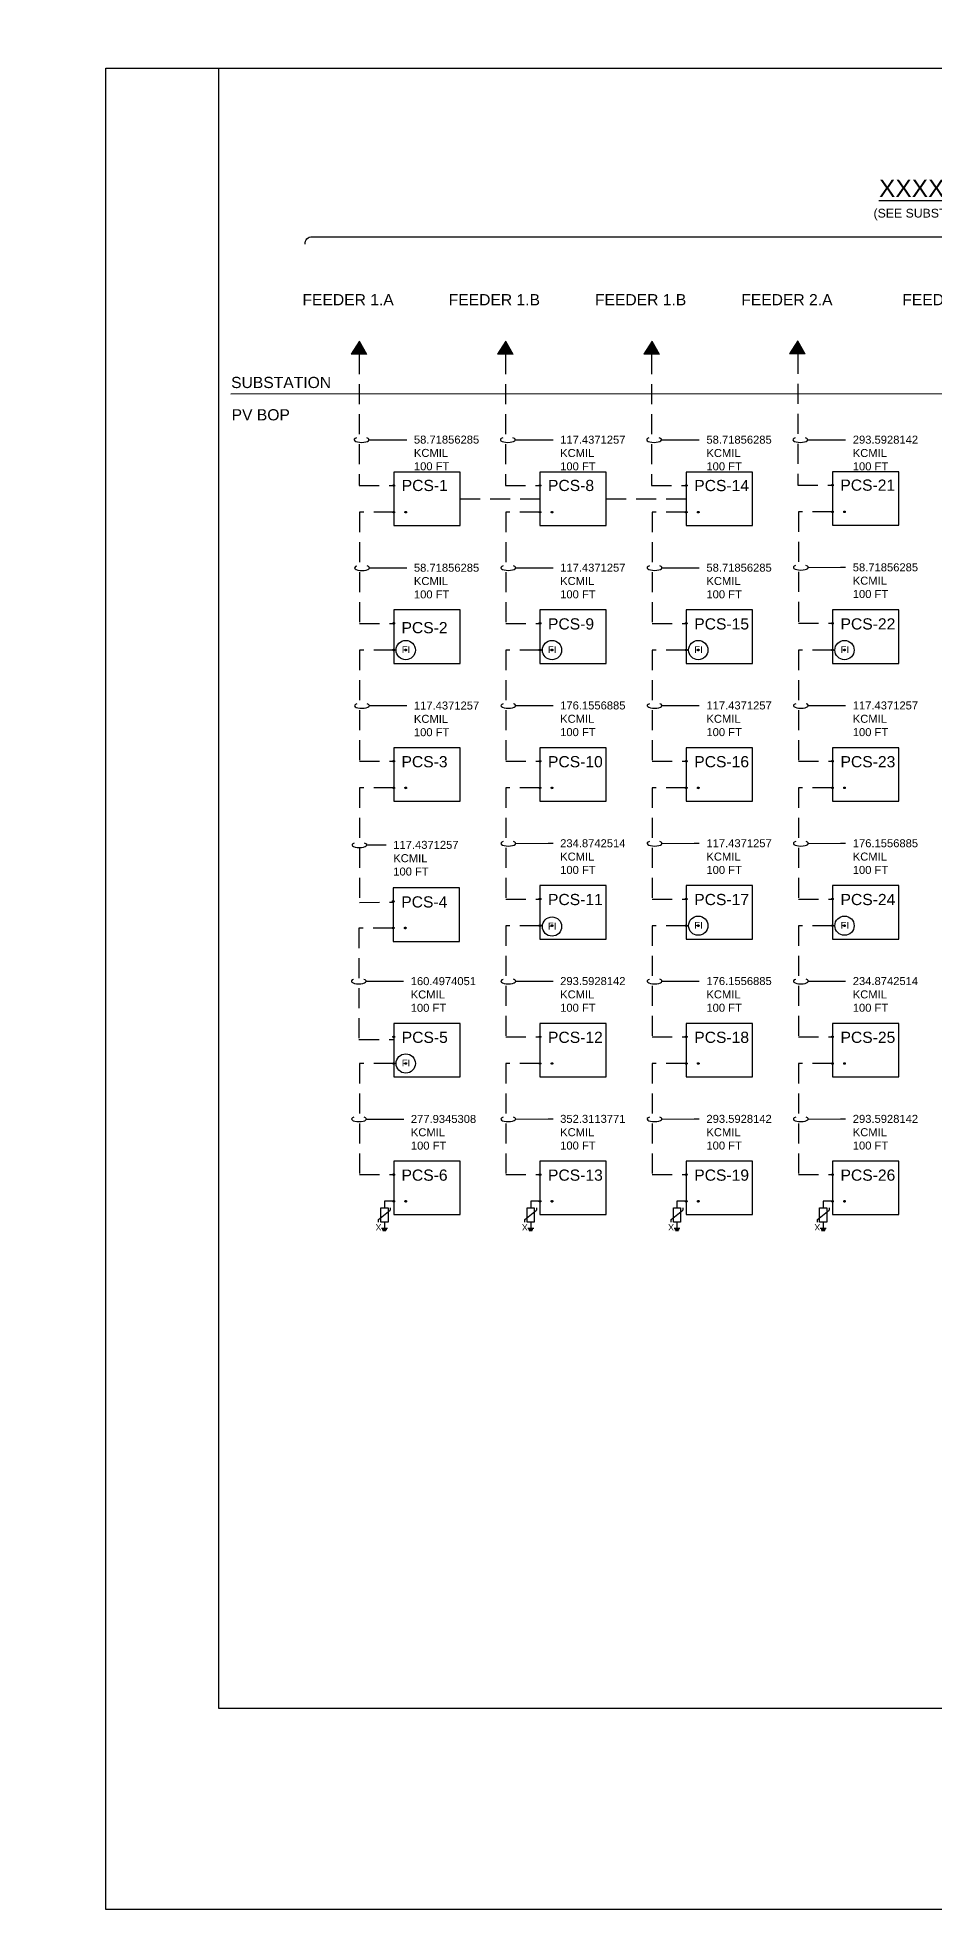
# Model space of a CAD drawing. Header units: feet. Extents: x -17.1 to 68.3, y -75.5 to 2.6.
# Drawn here: x 13.64 to 24.85, y -35.69 to -12.29 of the extents above; entities that cross this region are included whole.
import ezdxf
from ezdxf import colors
from ezdxf.entities.mleader import LeaderData, LeaderLine
from ezdxf.math import Vec2, Vec3

# ---------------------------------------------------------------- set-up
doc = ezdxf.new("R2010")
doc.units = ezdxf.units.FT
doc.header["$MEASUREMENT"] = 0
for name, pattern in [('DASHED2', [0.375, 0.25, -0.125]), ('HIDDEN', [0.375, 0.25, -0.125]), ('PHANTOM2', [1.25, 0.625, -0.125, 0.125, -0.125, 0.125, -0.125])]:
    doc.linetypes.add(name, pattern=pattern)
for name, color, linetype in [('E-1LIN', 4, 'Continuous'), ('E-1LIN-EQPM-ENCL', 7, 'PHANTOM2'), ('E-BLK-TXT', 7, 'Continuous'), ('G-ANNO-TEXT', 1, 'Continuous'), ('G-ANNO-TEXT-BOUNDARY', 253, 'Continuous'), ('PV-UG-MV-CABLE', 5, 'HIDDEN')]:
    doc.layers.add(name, color=color, linetype=linetype)
doc.layers.add('PV-PCS BOUNDARY', color=224, linetype='DASHED2', lineweight=0)
doc.styles.add('NEI-A', font='arial.ttf')
doc.styles.get("Standard").update_dxf_attribs({"font": 'arial.ttf'})

# ---------------------------------------------------------------- blocks, each defined once
blk = doc.blocks.new('*U15')
at = {"linetype": 'Continuous'}
blk.add_lwpolyline([(0.828, 0.167), (0, 0.167), (0, -0.5), (0.828, -0.5)], close=True, dxfattribs=at)
at = {"layer": 'Defpoints', "linetype": 'DASHED2'}
for centre in [(0, 0), (0, -0.333), (0.15, -0.333)]:
    blk.add_circle(centre, 0.01, dxfattribs=at)
blk = doc.blocks.new('ARROW')
h = blk.add_hatch()
h.set_pattern_fill('ANSI31', color=256)
h.paths.add_polyline_path([(0, 0), (-0.074, -0.114), (0.066, -0.114)])
h = blk.add_hatch(color=256)
h.dxf.hatch_style = 1
h.paths.add_polyline_path([(0, 0), (-0.074, -0.114), (0.066, -0.114)])
blk.add_lwpolyline([(0, 0), (-0.074, -0.114), (0.066, -0.114), (0, 0)], close=True)
blk = doc.blocks.new('FAULT INDICATOR')
at = {"layer": 'E-1LIN'}
blk.add_circle((0, 0), 0.141, dxfattribs=at)
at = {"layer": 'E-1LIN', "insert": (-0.058, 0.056), "char_height": 0.1, "attachment_point": 1, "style": 'NEI-A'}
blk.add_mtext_dynamic_manual_height_columns('FI', width=0.49016, gutter_width=0.547, heights=[0], dxfattribs=at)
blk = doc.blocks.new('Equipment Callout Arrowhead .75')
at = {"color": 0}
blk.add_ellipse((-0.25, 0), major_axis=(0.743, 0), ratio=0.350959, start_param=-0.80282, end_param=3.944413, dxfattribs=at)
blk = doc.blocks.new('A$Cc326a1cc')
for p, q in [((-0.486, 0.026), (-0.486, -0.024)), ((-0.466, 0.037), (-0.466, -0.037)), ((-0.444, 0.049), (-0.444, -0.049)), ((-0.346, 0), (-0.444, 0))]:
    blk.add_line(p, q)
for points in [[(-0.346, 0.096), (-0.304, 0.096)], [(-0.304, 0.096), (-0.147, -0.096)], [(0, 0), (-0.106, 0)], [(-0.106, -0.096), (-0.147, -0.096)]]:
    blk.add_lwpolyline(points)
blk.add_lwpolyline([(-0.106, 0.06), (-0.106, -0.06), (-0.346, -0.06), (-0.346, 0.06)], close=True)
at = {"layer": 'E-BLK-TXT', "insert": (-0.429, 0.098), "char_height": 0.1, "attachment_point": 5, "rotation": 90, "style": 'NEI-A'}
blk.add_mtext_dynamic_manual_height_columns('\\pxqc;X', width=0.06786, gutter_width=0.469, heights=[0], dxfattribs=at)

msp = doc.modelspace()

# ---------------------------------------------------------------- linework, layer by layer
at = {"layer": 'Defpoints', "color": 5}
msp.add_line((14.495, -12.676), (68.314, -12.676), dxfattribs=at)
msp.add_lwpolyline([(68.314, -35.686), (14.495, -35.686), (14.495, -12.676)], dxfattribs=at)
at = {"layer": 'E-1LIN'}
for points in [[(18.092, -26.836), (17.976, -26.836)], [(19.919, -26.836), (19.803, -26.836)], [(21.746, -26.836), (21.63, -26.836)], [(23.573, -26.836), (23.457, -26.836)]]:
    msp.add_lwpolyline(points, dxfattribs=at)
at = {"layer": 'G-ANNO-TEXT', "flags": 128}
msp.add_lwpolyline([(16.986, -14.876, -0.463783), (17.073, -14.783), (25.56, -14.783, 0.298343), (25.686, -14.69, 0.298343), (25.812, -14.783), (34.338, -14.783, -0.4246), (34.471, -14.876)], format="xyb", dxfattribs=at)
at = {"layer": 'G-ANNO-TEXT-BOUNDARY', "flags": 128}
msp.add_lwpolyline([(35.312, -16.741), (16.059, -16.749)], dxfattribs=at)
at = {"layer": 'PV-UG-MV-CABLE', "linetype": 'DASHED2'}
for p, q in [((18.92, -18.059), (19.919, -18.059)), ((20.747, -18.059), (21.746, -18.059))]:
    msp.add_line(p, q, dxfattribs=at)
at = {"layer": 'PV-UG-MV-CABLE'}
for points in [[(17.659, -16.249), (17.659, -17.892), (18.092, -17.892)], [(19.486, -16.249), (19.486, -17.892), (19.919, -17.892)], [(21.313, -16.249), (21.313, -17.892), (21.746, -17.892)], [(23.14, -16.245), (23.141, -17.888), (23.573, -17.888)], [(18.092, -18.225), (17.665, -18.225), (17.665, -19.614), (18.092, -19.614)], [(19.919, -18.225), (19.492, -18.225), (19.492, -19.614), (19.919, -19.614)], [(21.746, -18.225), (21.319, -18.225), (21.319, -19.614), (21.746, -19.614)], [(23.573, -18.221), (23.146, -18.221), (23.146, -19.61), (23.573, -19.61)], [(18.092, -19.948), (17.665, -19.948), (17.665, -21.337), (18.092, -21.337)], [(19.919, -19.948), (19.492, -19.948), (19.492, -21.337), (19.919, -21.337)], [(21.746, -19.948), (21.319, -19.948), (21.319, -21.337), (21.746, -21.337)], [(23.573, -19.948), (23.146, -19.948), (23.146, -21.337), (23.573, -21.337)], [(18.092, -21.67), (17.664, -21.67), (17.664, -23.102), (18.086, -23.098)], [(19.919, -21.67), (19.492, -21.67), (19.492, -23.059), (19.919, -23.059)], [(21.746, -21.67), (21.319, -21.67), (21.319, -23.059), (21.746, -23.059)], [(23.573, -21.67), (23.146, -21.67), (23.146, -23.059), (23.573, -23.059)], [(19.919, -23.392), (19.492, -23.392), (19.492, -24.781), (19.919, -24.781)], [(21.746, -23.392), (21.319, -23.392), (21.319, -24.781), (21.746, -24.781)], [(23.573, -23.392), (23.146, -23.392), (23.146, -24.781), (23.573, -24.781)], [(18.085, -23.424), (17.658, -23.424), (17.658, -24.813), (18.085, -24.813)], [(18.092, -25.114), (17.664, -25.114), (17.664, -26.503), (18.092, -26.503)], [(19.919, -25.114), (19.492, -25.114), (19.492, -26.503), (19.919, -26.503)], [(21.746, -25.114), (21.319, -25.114), (21.319, -26.503), (21.746, -26.503)], [(23.573, -25.114), (23.146, -25.114), (23.146, -26.503), (23.573, -26.503)]]:
    msp.add_lwpolyline(points, dxfattribs=at)

# ---------------------------------------------------------------- block references
at = {"xscale": 0.8542186844683534, "yscale": 0.8542186844683534, "zscale": 0.8542186844683534}
for p in [(18.242, -19.948), (20.069, -19.948), (21.896, -19.948), (23.723, -19.948), (20.069, -23.403), (21.896, -23.392), (23.723, -23.392), (18.242, -25.114)]:
    msp.add_blockref('FAULT INDICATOR', p, dxfattribs=at)
at = {"layer": 'E-1LIN', "xscale": 0.7534336403886895, "yscale": 0.7534336403886895, "zscale": 0.7534336403886895, "rotation": 90}
for p in [(17.976, -26.836), (19.803, -26.836), (21.63, -26.836), (23.457, -26.836)]:
    msp.add_blockref('A$Cc326a1cc', p, dxfattribs=at)
at = {"layer": 'E-1LIN-EQPM-ENCL'}
for p in [(18.092, -17.892), (19.919, -17.892), (21.746, -17.892), (23.573, -17.888), (18.092, -19.614), (19.919, -19.614), (21.746, -19.614), (23.573, -19.614), (18.092, -21.337), (19.919, -21.337), (21.746, -21.337), (23.573, -21.337), (18.086, -23.088), (19.919, -23.059), (21.746, -23.059), (23.573, -23.059), (18.092, -24.781), (19.919, -24.781), (21.746, -24.781), (23.573, -24.781), (18.092, -26.503), (19.919, -26.503), (21.746, -26.503), (23.573, -26.503)]:
    msp.add_blockref('*U15', p, dxfattribs=at)
at = {"layer": 'PV-PCS BOUNDARY', "xscale": 1.39854621569094, "yscale": 1.39854621569094, "zscale": 1.39854621569094}
for p in [(17.665, -16.089), (19.492, -16.089), (21.319, -16.089), (23.14, -16.085)]:
    msp.add_blockref('ARROW', p, dxfattribs=at)

# ---------------------------------------------------------------- texts
at = {"layer": 'G-ANNO-TEXT', "char_height": 0.1399, "style": 'NEI-A'}
for s, width, gutter_width, heights, insert, attachment_point in [('FEEDER 1.A', 1.27306, 0.765, [0], (18.092, -15.57), 6), ('FEEDER 1.B', 1.22426, 0.765, [0], (19.919, -15.57), 6), ('FEEDER 1.B', 1.26609, 0.765, [0], (21.746, -15.57), 6), ('FEEDER 2.A', 1.20335, 0.765, [0], (23.573, -15.57), 6), ('FEEDER 5', 1.17547, 0.765, [0], (25.4, -15.57), 6), ('PCS-1', 0.4444, 0.467, [0], (18.192, -17.892), 4), ('PCS-8', 0.4444, 0.467, [0], (20.019, -17.892), 4), ('PCS-14', 0.4444, 0.467, [0.145], (21.846, -17.893), 4), ('PCS-21', 0.4444, 0.467, [0.145], (23.671, -17.888), 4), ('PCS-2', 0.4444, 0.467, [0], (18.189, -19.669), 4), ('PCS-9', 0.4444, 0.467, [0], (20.019, -19.622), 4), ('PCS-15', 0.4444, 0.467, [0.145], (21.846, -19.622), 4), ('PCS-22', 0.4444, 0.467, [0.145], (23.673, -19.622), 4), ('PCS-3', 0.4444, 0.467, [0], (18.189, -21.344), 4), ('PCS-10', 0.4444, 0.467, [0], (20.019, -21.344), 4), ('PCS-16', 0.4444, 0.467, [0.145], (21.846, -21.344), 4), ('PCS-23', 0.4444, 0.467, [0.145], (23.673, -21.344), 4), ('PCS-4', 0.4444, 0.467, [0], (18.186, -23.096), 4), ('PCS-11', 0.4444, 0.467, [0], (20.019, -23.066), 4), ('PCS-17', 0.4444, 0.467, [0.145], (21.846, -23.066), 4), ('PCS-24', 0.4444, 0.467, [0.145], (23.673, -23.066), 4), ('PCS-5', 0.4444, 0.467, [0], (18.192, -24.788), 4), ('PCS-12', 0.4444, 0.467, [0], (20.019, -24.788), 4), ('PCS-18', 0.4444, 0.467, [0.145], (21.846, -24.788), 4), ('PCS-25', 0.4444, 0.467, [0.145], (23.673, -24.788), 4), ('PCS-6', 0.4444, 0.467, [0], (18.189, -26.51), 4), ('PCS-13', 0.4444, 0.467, [0.145], (20.019, -26.51), 4), ('PCS-19', 0.4444, 0.467, [0.145], (21.846, -26.51), 4), ('PCS-26', 0.4444, 0.467, [0.145], (23.673, -26.51), 4)]:
    msp.add_mtext_dynamic_manual_height_columns(s, width=width, gutter_width=gutter_width, heights=heights, dxfattribs=dict(at, insert=insert, attachment_point=attachment_point))
at = {"layer": 'G-ANNO-TEXT', "char_height": 0.1399, "width": 1.17117, "attachment_point": 4, "style": 'NEI-A'}
for s, insert in [('SUBSTATION', (16.061, -16.605)), ('PV BOP', (16.067, -17.009))]:
    msp.add_mtext(s, dxfattribs=dict(at, insert=insert))

# ---------------------------------------------------------------- leaders
ml = msp.add_multileader_mtext('Standard')
ml.set_content('', color=256)
ml.set_leader_properties()
ml.build(insert=Vec2(0, 0))
ml.multileader.update_dxf_attribs({"text_right_attachment_type": 6, "dogleg_length": 0.36, "arrow_head_size": 0.18})
ctx = ml.context
ctx.base_point, ctx.char_height, ctx.arrow_head_size, ctx.landing_gap_size, ctx.plane_origin = Vec3(20.247, -10.407), 0.18, 0.18, 0.09, Vec3(4.939, -15.727)
ctx.right_attachment = 6
notes = []
notes.append((ctx, [(0, (1, 1, 0), (15.894, -10.407), (1, 0), 4.352, [(0, [(4.939, -15.727)], 0, [])])]))
ctx.mtext.insert, ctx.mtext.flow_direction = Vec3(20.337, -10.317), 5
at = {"layer": 'G-ANNO-TEXT'}
ml = msp.add_multileader_mtext('Standard', dxfattribs=at)
ml.set_content('58.71856285 KCMIL^J100 FT', color=256, style='NEI-A')
ml.set_leader_properties()
ml.set_arrow_properties(name='Equipment Callout Arrowhead .75')
ml.build(insert=Vec2(0, 0))
ml.multileader.update_dxf_attribs({"dogleg_length": 0.0625, "arrow_head_size": 0.125})
ctx = ml.context
ctx.base_point, ctx.char_height, ctx.arrow_head_size, ctx.landing_gap_size, ctx.plane_origin = Vec3(18.254, -17.319), 0.1, 0.125, 0.09, Vec3(17.655, -18.618)
notes.append((ctx, [(0, (1, 1, 0), (18.192, -17.319), (1, 0), 0.0625, [(0, [(17.659, -17.32)], 0, [])])]))
ctx.mtext.insert, ctx.mtext.width, ctx.mtext.flow_direction = Vec3(18.344, -17.268), 1, 5
ml = msp.add_multileader_mtext('Standard', dxfattribs=at)
ml.set_content('117.4371257 KCMIL^J100 FT', color=256, style='NEI-A')
ml.set_leader_properties()
ml.set_arrow_properties(name='Equipment Callout Arrowhead .75')
ml.build(insert=Vec2(0, 0))
ml.multileader.update_dxf_attribs({"dogleg_length": 0.0625, "arrow_head_size": 0.125})
ctx = ml.context
ctx.base_point, ctx.char_height, ctx.arrow_head_size, ctx.landing_gap_size, ctx.plane_origin = Vec3(20.081, -17.32), 0.1, 0.125, 0.09, Vec3(19.48, -18.619)
notes.append((ctx, [(0, (1, 1, 0), (20.019, -17.32), (1, 0), 0.0625, [(0, [(19.486, -17.321)], 0, [])])]))
ctx.mtext.insert, ctx.mtext.width, ctx.mtext.flow_direction = Vec3(20.171, -17.269), 1, 5
ml = msp.add_multileader_mtext('Standard', dxfattribs=at)
ml.set_content('58.71856285 KCMIL^J100 FT', color=256, style='NEI-A')
ml.set_leader_properties()
ml.set_arrow_properties(name='Equipment Callout Arrowhead .75')
ml.build(insert=Vec2(0, 0))
ml.multileader.update_dxf_attribs({"dogleg_length": 0.0625, "arrow_head_size": 0.125})
ctx = ml.context
ctx.base_point, ctx.char_height, ctx.arrow_head_size, ctx.landing_gap_size, ctx.plane_origin = Vec3(21.908, -17.32), 0.1, 0.125, 0.09, Vec3(21.278, -18.618)
notes.append((ctx, [(0, (1, 1, 0), (21.846, -17.32), (1, 0), 0.0625, [(0, [(21.313, -17.32)], 0, [])])]))
ctx.mtext.insert, ctx.mtext.width, ctx.mtext.flow_direction = Vec3(21.998, -17.269), 1, 5
ml = msp.add_multileader_mtext('Standard', dxfattribs=at)
ml.set_content('293.5928142 KCMIL^J100 FT', color=256, style='NEI-A')
ml.set_leader_properties()
ml.set_arrow_properties(name='Equipment Callout Arrowhead .75')
ml.build(insert=Vec2(0, 0))
ml.multileader.update_dxf_attribs({"dogleg_length": 0.0625, "arrow_head_size": 0.125})
ctx = ml.context
ctx.base_point, ctx.char_height, ctx.arrow_head_size, ctx.landing_gap_size, ctx.plane_origin = Vec3(23.736, -17.32), 0.1, 0.125, 0.09, Vec3(23.084, -18.609)
notes.append((ctx, [(0, (1, 1, 0), (23.673, -17.32), (1, 0), 0.0625, [(0, [(23.14, -17.32)], 0, [])])]))
ctx.mtext.insert, ctx.mtext.width, ctx.mtext.flow_direction = Vec3(23.826, -17.269), 1, 5
ml = msp.add_multileader_mtext('Standard', dxfattribs=at)
ml.set_content('58.71856285 KCMIL^J100 FT', color=256, style='NEI-A')
ml.set_leader_properties()
ml.set_arrow_properties(name='Equipment Callout Arrowhead .75')
ml.build(insert=Vec2(0, 0))
ml.multileader.update_dxf_attribs({"dogleg_length": 0.0625, "arrow_head_size": 0.125})
ctx = ml.context
ctx.base_point, ctx.char_height, ctx.arrow_head_size, ctx.landing_gap_size, ctx.plane_origin = Vec3(18.254, -18.92), 0.1, 0.125, 0.09, Vec3(17.661, -20.219)
notes.append((ctx, [(0, (1, 1, 0), (18.192, -18.92), (1, 0), 0.0625, [(0, [(17.665, -18.921)], 0, [])])]))
ctx.mtext.insert, ctx.mtext.width, ctx.mtext.flow_direction = Vec3(18.344, -18.869), 1, 5
ml = msp.add_multileader_mtext('Standard', dxfattribs=at)
ml.set_content('117.4371257 KCMIL^J100 FT', color=256, style='NEI-A')
ml.set_leader_properties()
ml.set_arrow_properties(name='Equipment Callout Arrowhead .75')
ml.build(insert=Vec2(0, 0))
ml.multileader.update_dxf_attribs({"dogleg_length": 0.0625, "arrow_head_size": 0.125})
ctx = ml.context
ctx.base_point, ctx.char_height, ctx.arrow_head_size, ctx.landing_gap_size, ctx.plane_origin = Vec3(20.081, -18.919), 0.1, 0.125, 0.09, Vec3(19.486, -20.218)
notes.append((ctx, [(0, (1, 1, 0), (20.019, -18.919), (1, 0), 0.0625, [(0, [(19.492, -18.92)], 0, [])])]))
ctx.mtext.insert, ctx.mtext.width, ctx.mtext.flow_direction = Vec3(20.171, -18.868), 1, 5
ml = msp.add_multileader_mtext('Standard', dxfattribs=at)
ml.set_content('58.71856285 KCMIL^J100 FT', color=256, style='NEI-A')
ml.set_leader_properties()
ml.set_arrow_properties(name='Equipment Callout Arrowhead .75')
ml.build(insert=Vec2(0, 0))
ml.multileader.update_dxf_attribs({"dogleg_length": 0.0625, "arrow_head_size": 0.125})
ctx = ml.context
ctx.base_point, ctx.char_height, ctx.arrow_head_size, ctx.landing_gap_size, ctx.plane_origin = Vec3(21.908, -18.919), 0.1, 0.125, 0.09, Vec3(21.369, -20.218)
notes.append((ctx, [(0, (1, 1, 0), (21.846, -18.919), (1, 0), 0.0625, [(0, [(21.319, -18.92)], 0, [])])]))
ctx.mtext.insert, ctx.mtext.width, ctx.mtext.flow_direction = Vec3(21.998, -18.868), 1, 5
ml = msp.add_multileader_mtext('Standard', dxfattribs=at)
ml.set_content('58.71856285 KCMIL^J100 FT', color=256, style='NEI-A')
ml.set_leader_properties()
ml.set_arrow_properties(name='Equipment Callout Arrowhead .75')
ml.build(insert=Vec2(0, 0))
ml.multileader.update_dxf_attribs({"dogleg_length": 0.0625, "arrow_head_size": 0.125})
ctx = ml.context
ctx.base_point, ctx.char_height, ctx.arrow_head_size, ctx.landing_gap_size, ctx.plane_origin = Vec3(23.736, -18.914), 0.1, 0.125, 0.09, Vec3(23.196, -20.213)
notes.append((ctx, [(0, (1, 1, 0), (23.673, -18.914), (1, 0), 0.0625, [(0, [(23.146, -18.916)], 0, [])])]))
ctx.mtext.insert, ctx.mtext.width, ctx.mtext.flow_direction = Vec3(23.826, -18.864), 1, 5
ml = msp.add_multileader_mtext('Standard', dxfattribs=at)
ml.set_content('117.4371257 KCMIL^J100 FT', color=256, style='NEI-A')
ml.set_leader_properties()
ml.set_arrow_properties(name='Equipment Callout Arrowhead .75')
ml.build(insert=Vec2(0, 0))
ml.multileader.update_dxf_attribs({"dogleg_length": 0.0625, "arrow_head_size": 0.125})
ctx = ml.context
ctx.base_point, ctx.char_height, ctx.arrow_head_size, ctx.landing_gap_size, ctx.plane_origin = Vec3(18.254, -20.642), 0.1, 0.125, 0.09, Vec3(17.661, -21.941)
notes.append((ctx, [(0, (1, 1, 0), (18.192, -20.642), (1, 0), 0.0625, [(0, [(17.665, -20.643)], 0, [])])]))
ctx.mtext.insert, ctx.mtext.width, ctx.mtext.flow_direction = Vec3(18.344, -20.591), 1, 5
ml = msp.add_multileader_mtext('Standard', dxfattribs=at)
ml.set_content('176.1556885 KCMIL^J100 FT', color=256, style='NEI-A')
ml.set_leader_properties()
ml.set_arrow_properties(name='Equipment Callout Arrowhead .75')
ml.build(insert=Vec2(0, 0))
ml.multileader.update_dxf_attribs({"dogleg_length": 0.0625, "arrow_head_size": 0.125})
ctx = ml.context
ctx.base_point, ctx.char_height, ctx.arrow_head_size, ctx.landing_gap_size, ctx.plane_origin = Vec3(20.081, -20.641), 0.1, 0.125, 0.09, Vec3(19.486, -21.94)
notes.append((ctx, [(0, (1, 1, 0), (20.019, -20.641), (1, 0), 0.0625, [(0, [(19.492, -20.642)], 0, [])])]))
ctx.mtext.insert, ctx.mtext.width, ctx.mtext.flow_direction = Vec3(20.171, -20.59), 1, 5
ml = msp.add_multileader_mtext('Standard', dxfattribs=at)
ml.set_content('117.4371257 KCMIL^J100 FT', color=256, style='NEI-A')
ml.set_leader_properties()
ml.set_arrow_properties(name='Equipment Callout Arrowhead .75')
ml.build(insert=Vec2(0, 0))
ml.multileader.update_dxf_attribs({"dogleg_length": 0.0625, "arrow_head_size": 0.125})
ctx = ml.context
ctx.base_point, ctx.char_height, ctx.arrow_head_size, ctx.landing_gap_size, ctx.plane_origin = Vec3(21.908, -20.641), 0.1, 0.125, 0.09, Vec3(21.369, -21.94)
notes.append((ctx, [(0, (1, 1, 0), (21.846, -20.641), (1, 0), 0.0625, [(0, [(21.319, -20.642)], 0, [])])]))
ctx.mtext.insert, ctx.mtext.width, ctx.mtext.flow_direction = Vec3(21.998, -20.59), 1, 5
ml = msp.add_multileader_mtext('Standard', dxfattribs=at)
ml.set_content('117.4371257 KCMIL^J100 FT', color=256, style='NEI-A')
ml.set_leader_properties()
ml.set_arrow_properties(name='Equipment Callout Arrowhead .75')
ml.build(insert=Vec2(0, 0))
ml.multileader.update_dxf_attribs({"dogleg_length": 0.0625, "arrow_head_size": 0.125})
ctx = ml.context
ctx.base_point, ctx.char_height, ctx.arrow_head_size, ctx.landing_gap_size, ctx.plane_origin = Vec3(23.736, -20.641), 0.1, 0.125, 0.09, Vec3(23.089, -21.94)
notes.append((ctx, [(0, (1, 1, 0), (23.673, -20.641), (1, 0), 0.0625, [(0, [(23.146, -20.642)], 0, [])])]))
ctx.mtext.insert, ctx.mtext.width, ctx.mtext.flow_direction = Vec3(23.826, -20.59), 1, 5
ml = msp.add_multileader_mtext('Standard', dxfattribs=at)
ml.set_content('117.4371257 KCMIL^J100 FT', color=256, style='NEI-A')
ml.set_leader_properties()
ml.set_arrow_properties(name='Equipment Callout Arrowhead .75')
ml.build(insert=Vec2(0, 0))
ml.multileader.update_dxf_attribs({"dogleg_length": 0.0625, "arrow_head_size": 0.125})
ctx = ml.context
ctx.base_point, ctx.char_height, ctx.arrow_head_size, ctx.landing_gap_size, ctx.plane_origin = Vec3(17.996, -22.383), 0.1, 0.125, 0.09, Vec3(19.558, -21.924)
notes.append((ctx, [(1, (1, 1, 0), (17.934, -22.383), (1, 0), 0.0625, [(0, [(17.632, -22.383)], 0, [])])]))
ctx.mtext.insert, ctx.mtext.width, ctx.mtext.flow_direction = Vec3(18.086, -22.332), 1, 5
ml = msp.add_multileader_mtext('Standard', dxfattribs=at)
ml.set_content('234.8742514 KCMIL^J100 FT', color=256, style='NEI-A')
ml.set_leader_properties()
ml.set_arrow_properties(name='Equipment Callout Arrowhead .75')
ml.build(insert=Vec2(0, 0))
ml.multileader.update_dxf_attribs({"dogleg_length": 0.0625, "arrow_head_size": 0.125})
ctx = ml.context
ctx.base_point, ctx.char_height, ctx.arrow_head_size, ctx.landing_gap_size, ctx.plane_origin = Vec3(20.081, -22.363), 0.1, 0.125, 0.09, Vec3(19.486, -23.662)
notes.append((ctx, [(0, (1, 1, 0), (20.019, -22.363), (1, 0), 0.0625, [(0, [(19.492, -22.364)], 0, [])])]))
ctx.mtext.insert, ctx.mtext.width, ctx.mtext.flow_direction = Vec3(20.171, -22.312), 1, 5
ml = msp.add_multileader_mtext('Standard', dxfattribs=at)
ml.set_content('117.4371257 KCMIL^J100 FT', color=256, style='NEI-A')
ml.set_leader_properties()
ml.set_arrow_properties(name='Equipment Callout Arrowhead .75')
ml.build(insert=Vec2(0, 0))
ml.multileader.update_dxf_attribs({"dogleg_length": 0.0625, "arrow_head_size": 0.125})
ctx = ml.context
ctx.base_point, ctx.char_height, ctx.arrow_head_size, ctx.landing_gap_size, ctx.plane_origin = Vec3(21.908, -22.363), 0.1, 0.125, 0.09, Vec3(21.369, -23.662)
notes.append((ctx, [(0, (1, 1, 0), (21.846, -22.363), (1, 0), 0.0625, [(0, [(21.319, -22.364)], 0, [])])]))
ctx.mtext.insert, ctx.mtext.width, ctx.mtext.flow_direction = Vec3(21.998, -22.312), 1, 5
ml = msp.add_multileader_mtext('Standard', dxfattribs=at)
ml.set_content('176.1556885 KCMIL^J100 FT', color=256, style='NEI-A')
ml.set_leader_properties()
ml.set_arrow_properties(name='Equipment Callout Arrowhead .75')
ml.build(insert=Vec2(0, 0))
ml.multileader.update_dxf_attribs({"dogleg_length": 0.0625, "arrow_head_size": 0.125})
ctx = ml.context
ctx.base_point, ctx.char_height, ctx.arrow_head_size, ctx.landing_gap_size, ctx.plane_origin = Vec3(23.736, -22.363), 0.1, 0.125, 0.09, Vec3(23.196, -23.662)
notes.append((ctx, [(0, (1, 1, 0), (23.673, -22.363), (1, 0), 0.0625, [(0, [(23.146, -22.364)], 0, [])])]))
ctx.mtext.insert, ctx.mtext.width, ctx.mtext.flow_direction = Vec3(23.826, -22.312), 1, 5
ml = msp.add_multileader_mtext('Standard', dxfattribs=at)
ml.set_content('160.4974051 KCMIL^J100 FT', color=256, style='NEI-A')
ml.set_leader_properties()
ml.set_arrow_properties(name='Equipment Callout Arrowhead .75')
ml.build(insert=Vec2(0, 0))
ml.multileader.update_dxf_attribs({"dogleg_length": 0.0625, "arrow_head_size": 0.125})
ctx = ml.context
ctx.base_point, ctx.char_height, ctx.arrow_head_size, ctx.landing_gap_size, ctx.plane_origin = Vec3(18.214, -24.086), 0.1, 0.125, 0.09, Vec3(17.621, -23.711)
notes.append((ctx, [(0, (1, 1, 0), (18.151, -24.086), (1, 0), 0.0625, [(0, [(17.624, -24.086)], 0, [])])]))
ctx.mtext.insert, ctx.mtext.width, ctx.mtext.flow_direction = Vec3(18.304, -24.035), 1, 5
ml = msp.add_multileader_mtext('Standard', dxfattribs=at)
ml.set_content('293.5928142 KCMIL^J100 FT', color=256, style='NEI-A')
ml.set_leader_properties()
ml.set_arrow_properties(name='Equipment Callout Arrowhead .75')
ml.build(insert=Vec2(0, 0))
ml.multileader.update_dxf_attribs({"dogleg_length": 0.0625, "arrow_head_size": 0.125})
ctx = ml.context
ctx.base_point, ctx.char_height, ctx.arrow_head_size, ctx.landing_gap_size, ctx.plane_origin = Vec3(20.081, -24.085), 0.1, 0.125, 0.09, Vec3(19.486, -25.384)
notes.append((ctx, [(0, (1, 1, 0), (20.019, -24.085), (1, 0), 0.0625, [(0, [(19.492, -24.086)], 0, [])])]))
ctx.mtext.insert, ctx.mtext.width, ctx.mtext.flow_direction = Vec3(20.171, -24.034), 1, 5
ml = msp.add_multileader_mtext('Standard', dxfattribs=at)
ml.set_content('176.1556885 KCMIL^J100 FT', color=256, style='NEI-A')
ml.set_leader_properties()
ml.set_arrow_properties(name='Equipment Callout Arrowhead .75')
ml.build(insert=Vec2(0, 0))
ml.multileader.update_dxf_attribs({"dogleg_length": 0.0625, "arrow_head_size": 0.125})
ctx = ml.context
ctx.base_point, ctx.char_height, ctx.arrow_head_size, ctx.landing_gap_size, ctx.plane_origin = Vec3(21.908, -24.085), 0.1, 0.125, 0.09, Vec3(21.369, -25.384)
notes.append((ctx, [(0, (1, 1, 0), (21.846, -24.085), (1, 0), 0.0625, [(0, [(21.319, -24.086)], 0, [])])]))
ctx.mtext.insert, ctx.mtext.width, ctx.mtext.flow_direction = Vec3(21.998, -24.034), 1, 5
ml = msp.add_multileader_mtext('Standard', dxfattribs=at)
ml.set_content('234.8742514 KCMIL^J100 FT', color=256, style='NEI-A')
ml.set_leader_properties()
ml.set_arrow_properties(name='Equipment Callout Arrowhead .75')
ml.build(insert=Vec2(0, 0))
ml.multileader.update_dxf_attribs({"dogleg_length": 0.0625, "arrow_head_size": 0.125})
ctx = ml.context
ctx.base_point, ctx.char_height, ctx.arrow_head_size, ctx.landing_gap_size, ctx.plane_origin = Vec3(23.736, -24.085), 0.1, 0.125, 0.09, Vec3(23.196, -25.384)
notes.append((ctx, [(0, (1, 1, 0), (23.673, -24.085), (1, 0), 0.0625, [(0, [(23.146, -24.086)], 0, [])])]))
ctx.mtext.insert, ctx.mtext.width, ctx.mtext.flow_direction = Vec3(23.826, -24.034), 1, 5
ml = msp.add_multileader_mtext('Standard', dxfattribs=at)
ml.set_content('277.9345308 KCMIL^J100 FT', color=256, style='NEI-A')
ml.set_leader_properties()
ml.set_arrow_properties(name='Equipment Callout Arrowhead .75')
ml.build(insert=Vec2(0, 0))
ml.multileader.update_dxf_attribs({"dogleg_length": 0.0625, "arrow_head_size": 0.125})
ctx = ml.context
ctx.base_point, ctx.char_height, ctx.arrow_head_size, ctx.landing_gap_size, ctx.plane_origin = Vec3(18.216, -25.808), 0.1, 0.125, 0.09, Vec3(17.623, -25.357)
notes.append((ctx, [(0, (1, 1, 0), (18.154, -25.808), (1, 0), 0.0625, [(0, [(17.627, -25.808)], 0, [])])]))
ctx.mtext.insert, ctx.mtext.width, ctx.mtext.flow_direction = Vec3(18.306, -25.757), 1, 5
ml = msp.add_multileader_mtext('Standard', dxfattribs=at)
ml.set_content('352.3113771 KCMIL^J100 FT', color=256, style='NEI-A')
ml.set_leader_properties()
ml.set_arrow_properties(name='Equipment Callout Arrowhead .75')
ml.build(insert=Vec2(0, 0))
ml.multileader.update_dxf_attribs({"dogleg_length": 0.0625, "arrow_head_size": 0.125})
ctx = ml.context
ctx.base_point, ctx.char_height, ctx.arrow_head_size, ctx.landing_gap_size, ctx.plane_origin = Vec3(20.081, -25.807), 0.1, 0.125, 0.09, Vec3(19.542, -27.106)
notes.append((ctx, [(0, (1, 1, 0), (20.019, -25.807), (1, 0), 0.0625, [(0, [(19.492, -25.808)], 0, [])])]))
ctx.mtext.insert, ctx.mtext.width, ctx.mtext.flow_direction = Vec3(20.171, -25.756), 1, 5
ml = msp.add_multileader_mtext('Standard', dxfattribs=at)
ml.set_content('293.5928142 KCMIL^J100 FT', color=256, style='NEI-A')
ml.set_leader_properties()
ml.set_arrow_properties(name='Equipment Callout Arrowhead .75')
ml.build(insert=Vec2(0, 0))
ml.multileader.update_dxf_attribs({"dogleg_length": 0.0625, "arrow_head_size": 0.125})
ctx = ml.context
ctx.base_point, ctx.char_height, ctx.arrow_head_size, ctx.landing_gap_size, ctx.plane_origin = Vec3(21.908, -25.807), 0.1, 0.125, 0.09, Vec3(21.369, -27.106)
notes.append((ctx, [(0, (1, 1, 0), (21.846, -25.807), (1, 0), 0.0625, [(0, [(21.319, -25.808)], 0, [])])]))
ctx.mtext.insert, ctx.mtext.width, ctx.mtext.flow_direction = Vec3(21.998, -25.756), 1, 5
ml = msp.add_multileader_mtext('Standard', dxfattribs=at)
ml.set_content('293.5928142 KCMIL^J100 FT', color=256, style='NEI-A')
ml.set_leader_properties()
ml.set_arrow_properties(name='Equipment Callout Arrowhead .75')
ml.build(insert=Vec2(0, 0))
ml.multileader.update_dxf_attribs({"dogleg_length": 0.0625, "arrow_head_size": 0.125})
ctx = ml.context
ctx.base_point, ctx.char_height, ctx.arrow_head_size, ctx.landing_gap_size, ctx.plane_origin = Vec3(23.736, -25.807), 0.1, 0.125, 0.09, Vec3(23.196, -27.106)
notes.append((ctx, [(0, (1, 1, 0), (23.673, -25.807), (1, 0), 0.0625, [(0, [(23.146, -25.808)], 0, [])])]))
ctx.mtext.insert, ctx.mtext.width, ctx.mtext.flow_direction = Vec3(23.826, -25.756), 1, 5
for ctx, leaders in notes:
    for number, flags, end, landing, length, lines in leaders:
        leader = LeaderData()
        leader.index, (leader.has_last_leader_line, leader.has_dogleg_vector, leader.attachment_direction) = number, flags
        leader.last_leader_point, leader.dogleg_vector, leader.dogleg_length = Vec3(end), Vec3(landing), length
        for number, points, colour, breaks in lines:
            line = LeaderLine()
            line.index, line.vertices, line.color, line.breaks = number, Vec3.list(points), colors.encode_raw_color(colour), breaks
            leader.lines.append(line)
        ctx.leaders.append(leader)

# ---------------------------------------------------------------- next in the draw order: texts
at = {"layer": 'G-ANNO-TEXT', "insert": (25.584, -14.068), "char_height": 0.2194, "width": 5.98692, "attachment_point": 2, "style": 'NEI-A', "bg_fill": 3, "box_fill_scale": 1.5, "bg_fill_color": 256, "bg_fill_transparency": 0}
msp.add_mtext('{\\LXXXX SUBSTATION \\P\\H0.5x;\\l(SEE SUBSTATION DRAWING PACKAGE)}', dxfattribs=at)

# ---------------------------------------------------------------- next in the draw order: linework, layer by layer
msp.add_lwpolyline([(15.906, -12.676), (41.406, -12.676), (41.406, -33.176), (15.906, -33.176)], close=True)

doc.saveas('drawing.dxf')
